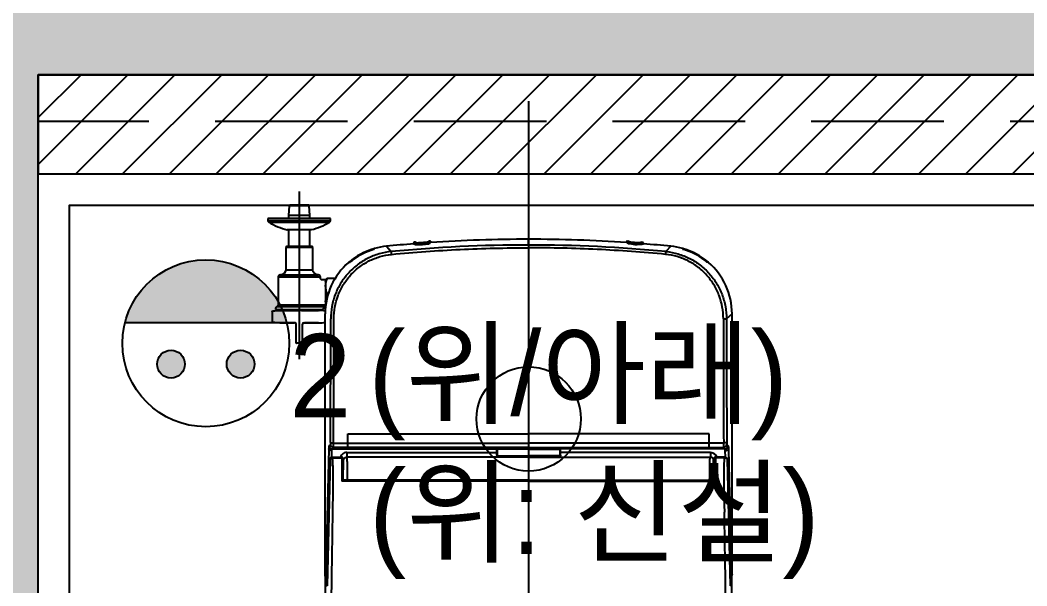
# Model space of a CAD drawing. Header units: millimetres. Extents: x -551172 to 227904, y -3435 to 261611.
# Drawn here: x 184433 to 185398, y 88711 to 89253 of the extents above; entities that cross this region are included whole.
import ezdxf

# ---------------------------------------------------------------- set-up
doc = ezdxf.new("R2010")
doc.units = ezdxf.units.MM
doc.header["$LTSCALE"] = 100
doc.linetypes.add('HIDDENX2', pattern=[19.05, 12.7, -6.35])
for name, color, linetype in [('C-LIGHT(IN)', 10, 'HIDDENX2'), ('F-HAT', 251, 'Continuous'), ('F-WALL1', 2, 'Continuous'), ('F-WALL2', 3, 'Continuous'), ('전기', 7, 'Continuous')]:
    doc.layers.add(name, color=color, linetype=linetype)
doc.styles.add('휴먼엑스포', font='Expo M.ttf')

msp = doc.modelspace()

# ---------------------------------------------------------------- hatches: boundary and pattern name
at = {"layer": 'F-HAT'}
h = msp.add_hatch(color=256, dxfattribs=at)
h.dxf.hatch_style = 1
h.paths.add_polyline_path([(171200.63, 91301.8), (171242.13, 91616.8), (169842.13, 91616.8), (169842.13, 93089.8), (170417.13, 93089.8), (170417.13, 93320.8), (169642.13, 93320.8), (169642.13, 79859.8), (170676.63, 79859.8), (170676.63, 80052.8), (169906.63, 80052.8), (169906.63, 81641.8), (170689.63, 81641.8), (170689.63, 81891.8), (169929.63, 81891.8), (169929.63, 86096.8), (171020.63, 86096.8), (171020.63, 86256.8), (169929.63, 86256.8), (169929.63, 88346.8), (171270.63, 88346.8), (171270.63, 88496.8), (169890.63, 88496.8), (169890.63, 91301.8)])
h.paths.add_polyline_path([(172733.63, 91301.8), (172733.63, 88496.8), (172058.63, 88496.8), (172058.63, 88346.8), (172733.63, 88346.8), (172733.63, 86256.8), (171870.63, 86256.8), (171870.63, 86096.8), (173420.63, 86096.8), (173420.63, 86256.8), (172905.63, 86256.8), (172905.63, 87608.8), (173605.63, 87608.8), (173605.63, 87763.8), (172895.63, 87763.8), (172895.63, 91300.8), (173685.63, 91300.8), (173685.63, 91915.8), (172900.63, 91915.8), (172900.63, 93120.8), (173660.63, 93120.8), (173660.63, 93320.8), (172034.63, 93320.8), (172034.63, 93089.8), (172744.63, 93089.8), (172744.63, 92186.8), (172002.13, 92186.8), (172002.13, 91616.8), (172043.63, 91301.8)])
h.paths.add_polyline_path([(172152.13, 91616.8), (172152.13, 92036.8), (172744.63, 92036.8), (172744.63, 91616.8)], flags=16)
h.paths.add_polyline_path([(172900.63, 91450.8), (172900.63, 91765.8), (173535.63, 91765.8), (173535.63, 91450.8)], flags=16)
h.paths.add_polyline_path([(174648.63, 86256.8), (174375.63, 86256.8), (174375.63, 86096.8), (174420.63, 86096.8), (174420.63, 81891.8), (173988.63, 81891.8), (173988.63, 81641.8), (174648.63, 81641.8), (174648.63, 81836.8)])
h.paths.add_polyline_path([(174601.63, 80059.8), (174601.63, 80694.8), (174406.63, 80694.8), (174406.63, 80402.8), (174406.63, 80059.8), (174396.63, 80059.8), (174396.63, 79859.8), (175111.63, 79859.8), (175111.63, 80059.8)])
h.paths.add_polyline_path([(180195.63, 80469.8), (180700.63, 80469.8), (180700.63, 80724.8), (180195.63, 80724.8), (180195.63, 85991.8), (182135.63, 85991.8), (182135.63, 85371.8), (182285.63, 85371.8), (182285.63, 85689.8), (182600.63, 85689.8), (182600.63, 85847.8), (182320.63, 85847.8), (182320.63, 86194.8), (180004.63, 86194.8), (180004.63, 80059.8), (179494.63, 80059.8), (179494.63, 79859.8), (180195.63, 79859.8), (180195.63, 80044.8)])
h.paths.add_polyline_path([(180195.63, 80044.8), (180195.63, 79859.8), (181840.63, 79859.8, 0.191132), (183208.76, 80469.8), (182995.63, 80469.8), (182973.94, 80469.8, -0.151278), (181840.63, 80044.8)])
h.paths.add_polyline_path([(184198.63, 80469.8), (184198.63, 80669.8), (183685.63, 80669.8), (183685.63, 85689.8), (183730.63, 85689.8), (183730.63, 85847.8), (183450.63, 85847.8), (183450.63, 85689.8), (183495.63, 85689.8), (183495.63, 80724.8), (182995.63, 80724.8), (182995.63, 80469.8)])
h.paths.add_polyline_path([(187180.63, 80469.8), (187180.63, 89425.8), (184290.63, 89425.8), (184290.63, 88310.8), (184205.63, 88310.8), (184205.63, 88150.8), (184290.63, 88150.8), (184290.63, 87350.8), (184450.63, 87350.8), (184450.63, 89200.8), (186980.63, 89200.8), (186980.63, 87505.8), (185235.63, 87505.8), (185235.63, 87350.8), (186165.63, 87350.8), (186165.63, 86142.8), (184900.63, 86142.8), (184900.63, 85847.8), (184580.63, 85847.8), (184580.63, 85689.8), (184895.63, 85689.8), (184895.63, 85364.8), (185048.63, 85364.8), (185048.63, 85984.8), (186988.63, 85984.8), (186988.63, 80669.8), (186478.63, 80669.8), (186478.63, 80469.8)])
h.paths.add_polyline_path([(186320.63, 86142.8), (186320.63, 87350.8), (186980.63, 87350.8), (186980.63, 86142.8)], flags=16)
h.paths.add_polyline_path([(180785.63, 87650.8), (180785.63, 87805.8), (178380.63, 87805.8), (178380.63, 92845.8), (178890.63, 92845.8), (178890.63, 93045.8), (178380.63, 93045.8), (178380.63, 93320.8), (177665.63, 93320.8), (177665.63, 93120.8), (178200.63, 93120.8), (178200.63, 90795.8), (177800.63, 90795.8), (177800.63, 90550.8), (178195.63, 90550.8), (178195.63, 87650.8)])
h.paths.add_polyline_path([(181875.63, 88310.8), (181875.63, 91102.8), (182645.63, 91102.8), (182645.63, 93045.8), (181405.63, 93045.8), (181405.63, 92845.8), (182437.63, 92845.8), (182437.63, 91575.8), (181685.63, 91575.8), (181685.63, 87805.8), (181635.63, 87805.8), (181635.63, 87650.8), (181870.63, 87650.8), (181870.63, 88150.8), (182290.63, 88150.8), (182290.63, 88310.8)])
h.paths.add_polyline_path([(181875.63, 91202.8), (181875.63, 91475.8), (182437.63, 91475.8), (182437.63, 91202.8)], flags=16)
h.paths.add_polyline_path([(184290.63, 90422.8), (184550.63, 90422.8), (184550.63, 91232.8), (184290.63, 91232.8)])
h.paths.add_polyline_path([(176170.63, 91300.8), (176170.63, 90550.8), (176440.63, 90550.8), (176440.63, 91640.8), (175170.63, 91640.8), (175170.63, 91300.8)])
h = msp.add_hatch(dxfattribs=at)
h.set_pattern_fill('ANSI31', color=256, scale=10)
h.set_pattern_definition([(45, (25200, 0), (-22.4506403, 22.4506403), [])])
h.paths.add_polyline_path([(186980.63, 89200.8), (184450.63, 89200.8), (184450.63, 89105.8), (186980.63, 89105.8)])
h.paths.add_polyline_path([(186180.63, 89105.8), (186080.63, 89105.8), (186080.63, 88305.8), (186180.63, 88305.8)])
at = {"layer": '전기'}
h = msp.add_hatch(color=256, dxfattribs=at)
h.dxf.hatch_style = 1
h.paths.add_polyline_path([(184533.73, 88963.31, -0.341999), (184611.19, 89023.31, -0.341999), (184688.65, 88963.31)])
h.paths.add_polyline_path([(184577.85, 88936.64, -1), (184577.85, 88909.97, -1)])
h.paths.add_polyline_path([(184644.52, 88936.64, -1), (184644.52, 88909.97, -1)])

# ---------------------------------------------------------------- linework, layer by layer
at = {"layer": 'C-LIGHT(IN)', "ltscale": 0.1}
msp.add_lwpolyline([(186080.63, 89155.8), (184450.63, 89155.8)], dxfattribs=at)
at = {"layer": 'F-HAT'}
for p, q in [((184920.63, 89175.55), (184920.63, 88236.52)), ((184700.63, 89088.8), (184700.63, 88928.05)), ((184691.13, 89075.22), (184690.52, 89065.8)), ((184691.71, 89075.8), (184691.13, 89075.22)), ((184700.77, 89075.22), (184691.13, 89075.22)), ((184700.77, 89075.8), (184691.71, 89075.8)), ((184709.84, 89075.8), (184700.77, 89075.8)), ((184710.42, 89075.22), (184700.77, 89075.22)), ((184710.42, 89075.22), (184709.84, 89075.8)), ((184711.02, 89065.8), (184710.42, 89075.22)), ((184690.52, 89065.8), (184690.52, 89063.02)), ((184700.77, 89065.8), (184690.52, 89065.8)), ((184711.02, 89065.8), (184700.77, 89065.8)), ((184711.02, 89063.02), (184711.02, 89065.8)), ((184670.63, 89063.02), (184670.63, 89061.11)), ((184700.63, 89063.02), (184670.63, 89063.02)), ((184670.63, 89061.11), (184730.63, 89061.11)), ((184671.56, 89059.42), (184700.63, 89059.42)), ((184730.63, 89063.02), (184700.63, 89063.02)), ((184700.63, 89059.42), (184729.7, 89059.42)), ((184730.63, 89061.11), (184730.63, 89063.02)), ((184690.52, 89052.22), (184690.52, 89036.29)), ((184711.02, 89036.29), (184711.02, 89052.28)), ((184688.77, 89036.29), (184687.77, 89035.29)), ((184687.77, 89035.29), (184687.77, 89013.79)), ((184700.77, 89035.29), (184687.77, 89035.29)), ((184688.77, 89036.29), (184712.77, 89036.29)), ((184713.77, 89035.29), (184700.77, 89035.29)), ((184713.77, 89035.29), (184712.77, 89036.29)), ((184713.77, 89013.79), (184713.77, 89035.29)), ((184784.29, 89036.31), (184788.99, 89031.21)), ((184810.63, 89038.65), (184810.54, 89038.65)), ((184810.63, 89038.66), (184810.63, 89039.74)), ((184810.63, 89039.74), (184812.15, 89038.97)), ((184810.7, 89038.66), (184810.63, 89038.65)), ((184812.61, 89039.47), (184811.09, 89040.24)), ((184812.13, 89040.32), (184812.85, 89039.95)), ((184812.15, 89037.92), (184812.15, 89038.97)), ((184812.85, 89039.95), (184813.14, 89039.81)), ((184813.14, 89039.81), (184813.64, 89039.55)), ((184816.54, 89038.02), (184816.7, 89038.03)), ((184820.51, 89038.32), (184820.76, 89038.34)), ((184823.62, 89040.29), (184824.12, 89040.62)), ((184824.12, 89040.62), (184824.32, 89040.75)), ((184824.32, 89040.75), (184824.63, 89040.95)), ((184826.1, 89041.34), (184824.58, 89040.35)), ((184824.63, 89040.95), (184825.13, 89041.28)), ((184825.11, 89039.85), (184826.63, 89040.84)), ((184825.11, 89039.85), (184825.11, 89038.88)), ((184826.64, 89039.87), (184826.64, 89040.83)), ((184920.63, 89037.51), (184920.63, 89043.06)), ((184920.63, 89037.51), (184920.63, 89043.06)), ((185014.62, 89039.87), (185014.62, 89040.83)), ((185016.15, 89039.85), (185014.63, 89040.84)), ((185015.16, 89041.34), (185016.68, 89040.35)), ((185016.63, 89040.95), (185016.13, 89041.28)), ((185016.15, 89039.85), (185016.15, 89038.88)), ((185016.94, 89040.75), (185016.63, 89040.95)), ((185017.14, 89040.62), (185016.94, 89040.75)), ((185017.64, 89040.29), (185017.14, 89040.62)), ((185020.75, 89038.32), (185020.49, 89038.34)), ((185024.72, 89038.02), (185024.56, 89038.03)), ((185028.12, 89039.81), (185027.62, 89039.55)), ((185028.41, 89039.95), (185028.12, 89039.81)), ((185029.13, 89040.32), (185028.41, 89039.95)), ((185028.65, 89039.47), (185030.17, 89040.24)), ((185030.63, 89039.74), (185029.11, 89038.97)), ((185029.11, 89037.92), (185029.11, 89038.97)), ((185030.56, 89038.66), (185030.63, 89038.65)), ((185030.63, 89038.66), (185030.63, 89039.74)), ((185030.63, 89038.65), (185030.72, 89038.65)), ((185056.97, 89036.31), (185052.27, 89031.21)), ((184773.03, 89033.58), (184772.93, 89033.56)), ((185068.23, 89033.58), (185068.33, 89033.56)), ((184748.09, 89020.81), (184749.01, 89021.06)), ((184749.43, 89021.28), (184748.48, 89021.02)), ((184749.01, 89021.06), (184749.48, 89021.19)), ((184749.73, 89021.36), (184749.43, 89021.28)), ((184749.74, 89021.36), (184749.72, 89021.35)), ((184751.54, 89022.72), (184750.34, 89021.81)), ((184752.22, 89023.22), (184751.54, 89022.72)), ((184752.22, 89023.22), (184752.22, 89023.22)), ((185089.04, 89023.22), (185089.04, 89023.22)), ((185089.04, 89023.22), (185089.72, 89022.72)), ((185089.72, 89022.72), (185090.91, 89021.81)), ((185091.52, 89021.36), (185091.54, 89021.35)), ((185091.53, 89021.36), (185091.83, 89021.28)), ((185092.24, 89021.06), (185091.78, 89021.19)), ((185091.83, 89021.28), (185092.77, 89021.02)), ((185093.17, 89020.81), (185092.24, 89021.06)), ((184680.52, 89006.79), (184680.52, 88980.29)), ((184700.77, 89006.79), (184680.52, 89006.79)), ((184682.52, 89008.79), (184719.02, 89008.79)), ((184687.77, 89013.79), (184713.77, 89013.79)), ((184721.02, 89006.79), (184700.77, 89006.79)), ((184721.02, 89005.85), (184721.02, 89006.79)), ((184726.06, 89002.35), (184727.4, 89005.81)), ((184727.4, 89005.81), (184735.32, 89005.81)), ((184726.7, 89004.01), (184722.92, 89004.01)), ((184726.06, 89002.35), (184726.06, 88979.27)), ((184727.4, 88990.81), (184728.51, 88990.81)), ((184678.02, 88976.58), (184678.02, 88975.59)), ((184679.27, 88978.44), (184725.98, 88978.44)), ((184680.52, 88980.29), (184726.06, 88980.29)), ((184725.46, 88977.59), (184725.9, 88977.59)), ((184726.06, 88979.27), (184726.07, 88979.24)), ((184674.77, 88973.77), (184674.77, 88963.81)), ((184678.02, 88975.59), (184678.32, 88975.29)), ((184678.02, 88975.59), (184723.52, 88975.59)), ((184700.77, 88975.29), (184678.32, 88975.29)), ((184680.5, 88974.79), (184682.28, 88974.79)), ((184682.04, 88974.79), (184682.19, 88974.79)), ((184698.69, 88974.78), (184682.2, 88974.78)), ((184682.28, 88974.79), (184700.77, 88974.79)), ((184683.27, 88974.79), (184683.22, 88974.79)), ((184723.22, 88975.29), (184700.77, 88975.29)), ((184719.27, 88974.79), (184700.77, 88974.79)), ((184702.86, 88974.78), (184719.34, 88974.78)), ((184718.28, 88974.79), (184718.32, 88974.79)), ((184721.05, 88974.79), (184719.27, 88974.79)), ((184719.51, 88974.79), (184719.36, 88974.79)), ((184723.22, 88975.29), (184723.22, 88975.59)), ((184725.63, 88721.07), (184725.63, 88971.66)), ((185115.63, 88971.66), (185110.32, 88966.7)), ((185115.63, 88721.07), (185115.63, 88971.66)), ((184682.28, 88962.79), (184680.5, 88962.79)), ((184682.2, 88962.8), (184695.77, 88962.8)), ((184696.77, 88962.79), (184682.28, 88962.79)), ((184697.77, 88943.79), (184697.77, 88961.79)), ((184703.77, 88943.79), (184703.77, 88961.79)), ((184704.77, 88962.79), (184719.27, 88962.79)), ((184719.34, 88962.8), (184705.77, 88962.8)), ((184719.27, 88962.79), (184721.05, 88962.79)), ((184698.64, 88943.29), (184698.27, 88943.29)), ((184700.77, 88943.29), (184698.64, 88943.29)), ((184700.77, 88943.29), (184702.91, 88943.29)), ((184702.91, 88943.29), (184703.27, 88943.29)), ((184747.45, 88843.45), (184747.45, 88856.57)), ((184747.45, 88856.57), (184920.63, 88856.57)), ((185093.81, 88856.57), (184920.63, 88856.57)), ((185093.81, 88843.45), (185093.81, 88856.57)), ((184729.1, 88842.11), (184726.35, 88723.69)), ((184730.56, 88846.45), (184729.29, 88845)), ((184732.29, 88842), (184733.56, 88843.45)), ((184732.29, 88842), (184890.14, 88842)), ((184920.63, 88843.45), (184733.56, 88843.45)), ((184733.63, 88847.71), (184920.63, 88847.71)), ((184746.17, 88842), (184747.45, 88843.45)), ((184747.45, 88843.45), (184747.45, 88843.45)), ((184890.13, 88836.03), (184890.13, 88841.99)), ((184890.63, 88841.49), (184890.63, 88836.22)), ((184891.13, 88842.05), (184920.63, 88842.05)), ((184920.63, 88841.81), (184891.13, 88841.81)), ((185107.63, 88847.71), (184920.63, 88847.71)), ((184920.63, 88843.45), (185107.7, 88843.45)), ((184950.13, 88842.05), (184920.63, 88842.05)), ((184920.63, 88841.81), (184950.13, 88841.81)), ((184950.63, 88841.49), (184950.63, 88836.22)), ((185108.97, 88842), (184951.12, 88842)), ((184951.13, 88836.03), (184951.13, 88841.99)), ((185093.81, 88843.45), (185093.81, 88843.45)), ((185095.09, 88842), (185093.81, 88843.45)), ((185108.97, 88842), (185107.7, 88843.45)), ((185110.7, 88846.45), (185111.97, 88845)), ((185112.16, 88842.11), (185114.91, 88723.69)), ((184731.95, 88834.01), (184732.1, 88840.56)), ((184732.36, 88834.05), (184732.23, 88834.04)), ((184732.34, 88833.56), (184741.63, 88833.56)), ((184732.54, 88834.05), (184732.36, 88834.05)), ((184732.54, 88834.05), (184741.63, 88834.05)), ((184741.63, 88834.05), (184741.63, 88811.11)), ((184742.63, 88833.05), (184742.63, 88811.11)), ((184746.38, 88838.71), (184890.13, 88838.71)), ((184746.38, 88838.71), (184746.38, 88834.16)), ((184746.63, 88833.75), (184746.38, 88834.16)), ((184920.63, 88834.16), (184746.38, 88834.16)), ((184891.13, 88835.58), (184920.63, 88835.58)), ((184920.63, 88834.95), (184891.13, 88834.95)), ((184950.13, 88835.58), (184920.63, 88835.58)), ((184920.63, 88834.95), (184950.13, 88834.95)), ((184920.63, 88834.16), (185094.88, 88834.16)), ((185094.88, 88838.71), (184951.13, 88838.71)), ((185094.63, 88833.75), (185094.88, 88834.16)), ((185094.88, 88838.71), (185094.88, 88834.16)), ((185098.63, 88833.05), (185098.63, 88811.11)), ((185108.72, 88834.05), (185099.63, 88834.05)), ((185099.63, 88834.05), (185099.63, 88811.11)), ((185108.92, 88833.56), (185099.63, 88833.56)), ((185108.72, 88834.05), (185108.9, 88834.05)), ((185108.9, 88834.05), (185109.03, 88834.04)), ((185109.31, 88834.01), (185109.16, 88840.56)), ((184729.29, 88831.06), (184726.49, 88710.28)), ((184730.29, 88831.55), (184727.49, 88710.79)), ((184742.99, 88812.1), (184743.29, 88831.31)), ((184746.87, 88829.28), (184746.86, 88829.55)), ((185094.39, 88829.28), (185094.4, 88829.55)), ((185098.27, 88812.1), (185097.96, 88831.31)), ((185110.97, 88831.55), (185113.77, 88710.79)), ((185111.97, 88831.06), (185114.77, 88710.28)), ((184920.63, 88811.11), (184741.63, 88811.11)), ((184920.63, 88812.1), (184742.63, 88812.1)), ((184920.63, 88812.1), (185098.63, 88812.1)), ((184920.63, 88811.11), (185099.63, 88811.11)), ((184726.35, 88723.69), (184725.63, 88721.07)), ((184725.8, 88714.76), (184725.84, 88720.01)), ((185114.91, 88723.69), (185115.63, 88721.07)), ((185115.46, 88714.76), (185115.42, 88720.01)), ((184725.76, 88651.41), (184725.8, 88714.76)), ((185115.5, 88651.41), (185115.46, 88714.76))]:
    msp.add_line(p, q, dxfattribs=at)
for points in [[(184750.34, 89021.81), (184750.15, 89021.67), (184749.99, 89021.54), (184749.85, 89021.44), (184749.74, 89021.36)], [(185090.91, 89021.81), (185091.1, 89021.67), (185091.27, 89021.54), (185091.41, 89021.44), (185091.52, 89021.36)], [(184732.23, 88834.04), (184731.36, 88833.88), (184730.57, 88833.47), (184729.92, 88832.83), (184729.47, 88832.01), (184729.29, 88831.06)], [(185109.03, 88834.04), (185109.89, 88833.88), (185110.69, 88833.47), (185111.34, 88832.83), (185111.79, 88832.01), (185111.97, 88831.06)]]:
    msp.add_lwpolyline(points, dxfattribs=at)
msp.add_circle((184920.63, 88870.8), 50, dxfattribs=at)
for centre, radius, start, end in [((184672.63, 89061.11), 2, 180, 237.76905), ((184700.63, 89105.52), 54.5, 237.76905, 258.02281), ((184700.63, 89105.52), 54.5, 282.46972, 302.23095), ((184728.63, 89061.11), 2, 302.23095, 0), ((184790.8, 88970.93), 65.7, 95.63741, 105.82133), ((184915.42, 87711.66), 1331.13, 94.51888, 95.65117), ((184920.64, 87659.06), 1378.46, 90.00034, 95.48039), ((184920.63, 87661.08), 1381.96, 94.56243, 94.56861), ((184811.12, 89039.74), 0.499, 94.42375, 179.98931), ((184812.65, 89038.97), 0.501, 94.71524, 179.87026), ((184805.96, 89210.2), 172.5, 273.5688, 274.83843), ((184920.64, 87652.62), 1390.43, 90.00061, 93.87673), ((184920.61, 87652.62), 1390.43, 86.12327, 89.99939), ((184920.62, 87659.06), 1378.46, 84.51961, 89.99966), ((185035.3, 89210.2), 172.5, 265.16157, 266.4312), ((185028.61, 89038.97), 0.501, 0.12974, 85.28476), ((185030.13, 89039.74), 0.499, 0.01069, 85.57625), ((184920.63, 87661.08), 1381.96, 85.43139, 85.43757), ((184925.84, 87711.66), 1331.13, 84.34883, 85.48112), ((185050.46, 88970.93), 65.7, 74.17867, 84.36259), ((184790.51, 88972.08), 64.52, 106.50569, 130.65601), ((184791.08, 88971.24), 64.91, 107.15992, 126.78077), ((184772.61, 89033.02), 1, 106.59157, 179.82245), ((184791.18, 88970.88), 65.28, 106.14655, 107.15197), ((184790.71, 88971.45), 65.18, 105.87806, 106.3859), ((185050.08, 88970.88), 65.28, 72.84803, 73.85345), ((185050.54, 88971.45), 65.18, 73.6141, 74.12194), ((185068.64, 89033.02), 1, 0.17755, 73.40843), ((185050.74, 88972.08), 64.52, 49.34399, 73.49431), ((185050.18, 88971.24), 64.91, 53.21923, 72.84008), ((184790.63, 88971.66), 65, 130.88298, 179.99861), ((184750.12, 89020.43), 0.991, 116.83792, 130.19281), ((184746.59, 89025.75), 5.41, 304.25635, 305.46984), ((184863.82, 88874), 186.34, 126.79221, 127.29299), ((184977.44, 88874), 186.34, 52.70701, 53.20779), ((185094.67, 89025.75), 5.41, 234.53016, 235.74365), ((185091.14, 89020.43), 0.991, 49.80719, 63.16208), ((185050.63, 88971.66), 65, 0.00139, 49.11702), ((184682.52, 89006.79), 2, 90, 180), ((184719.02, 89006.79), 2, 0, 90), ((184680.02, 88976.58), 2, 112.02431, 180), ((184682.04, 88976.29), 1.5, 222.0018, 270), ((184719.51, 88976.29), 1.5, 270, 317.9982), ((184696.77, 88961.79), 1, 0, 90), ((184704.77, 88961.79), 1, 90, 180), ((165908.11, 88955.59), 18822.83, 359.672951, 0.033823), ((165941.97, 88955.12), 18791.97, 359.672503, 0.035506), ((203899.29, 88955.12), 18791.97, 179.964494, 180.327497), ((203933.15, 88955.59), 18822.83, 179.966177, 180.327049), ((184698.27, 88943.79), 0.5, 180, 270), ((184703.27, 88943.79), 0.5, 270, 0), ((184732.29, 88845.01), 3, 180.11926, 269.89308), ((184733.57, 88846.46), 3, 180.11926, 269.89308), ((184890.13, 88841.5), 0.501, 3.52708, 89.62381), ((184951.13, 88841.5), 0.501, 90.37619, 176.47292), ((185107.69, 88846.46), 3, 270.10692, 359.88074), ((185108.97, 88845.01), 3, 270.10692, 359.88074), ((184741.63, 88833.05), 1, 0.00005, 90.00011), ((184741.63, 88833.04), 1, 0.00011, 90.00005), ((185099.63, 88833.05), 1, 89.99989, 179.99995), ((185099.63, 88833.04), 1, 89.99995, 179.99989), ((183964.95, 88815.69), 782.05, 359.73754, 0.00589), ((185876.31, 88815.69), 782.05, 179.99411, 180.26246), ((176140.45, 88914.67), 8593.53, 359.110888, 359.235945), ((193700.8, 88914.67), 8593.53, 180.764055, 180.889112)]:
    msp.add_arc(centre, radius, start, end, dxfattribs=at)
at = {"layer": 'F-HAT', "extrusion": (0, 0, -1)}
for centre, radius, start, end in [((-184682.77, 89013.79), 5, 180, 270), ((-184718.77, 89013.79), 5, 270, 0), ((-184678.52, 88980.29), 2, 180, 247.97569)]:
    msp.add_arc(centre, radius, start, end, dxfattribs=at)
for centre, major_axis, ratio, start_param, end_param in [((184675.27, 88973.75), (0, -0.5), 1, 1.622209, 3.041229), ((184719.27, 88974.29), (0, 0.5), 0.823761, 0, 0.174533), ((184721.05, 88974.29), (0, -0.5), 0.902862, 3.141593, 3.316126), ((184721.05, 88963.29), (0, -0.5), 0.902862, 6.108652, 6.283185)]:
    msp.add_ellipse(centre, major_axis=major_axis, ratio=ratio, start_param=start_param, end_param=end_param, dxfattribs=at)
at = {"layer": 'F-HAT'}
for centre, major_axis, ratio, start_param, end_param in [((184680.5, 88974.29), (0, -0.5), 0.902862, 3.141593, 3.316126), ((184682.28, 88974.29), (0, 0.5), 0.823761, 0, 0.174533), ((184675.27, 88963.83), (0, 0.5), 1, 1.622209, 3.041229), ((184680.5, 88963.29), (0, -0.5), 0.902862, 6.108652, 6.283185)]:
    msp.add_ellipse(centre, major_axis=major_axis, ratio=ratio, start_param=start_param, end_param=end_param, dxfattribs=at)
for points in [[(184689.17, 89052.24), (184689.17, 89052.24), (184689.19, 89052.24), (184689.23, 89052.24)], [(184709.8, 89052.29), (184711.47, 89052.3), (184712.38, 89052.3), (184712.38, 89052.3)], [(184810.7, 89038.66), (184811.18, 89038.41), (184811.66, 89038.17), (184812.15, 89037.92)], [(184825.11, 89038.88), (184825.62, 89039.21), (184826.13, 89039.54), (184826.63, 89039.87)], [(185016.15, 89038.88), (185015.64, 89039.21), (185015.13, 89039.54), (185014.63, 89039.87)], [(185030.56, 89038.66), (185030.08, 89038.41), (185029.59, 89038.17), (185029.11, 89037.92)], [(184771.61, 89033.02), (184771.61, 89033.16), (184771.64, 89033.3), (184771.69, 89033.43)], [(184771.69, 89033.43), (184771.79, 89033.64), (184771.97, 89033.83), (184772.18, 89033.93)], [(184773.03, 89033.58), (184772.8, 89033.72), (184772.56, 89033.85), (184772.33, 89033.98)], [(185068.23, 89033.58), (185068.46, 89033.72), (185068.7, 89033.85), (185068.93, 89033.98)], [(185069.57, 89033.43), (185069.47, 89033.64), (185069.29, 89033.83), (185069.08, 89033.93)], [(185069.65, 89033.02), (185069.65, 89033.16), (185069.62, 89033.3), (185069.57, 89033.43)], [(184748.09, 89020.81), (184748.2, 89020.91), (184748.34, 89020.98), (184748.48, 89021.02)], [(185093.17, 89020.81), (185093.06, 89020.91), (185092.92, 89020.98), (185092.77, 89021.02)], [(184727.4, 89005.81), (184727.21, 89005.22), (184727.03, 89004.63), (184726.87, 89004.04)], [(184675.19, 88974.25), (184675.19, 88974.25), (184676.57, 88974.38), (184678.92, 88974.64)], [(184678.92, 88974.64), (184679.47, 88974.71), (184679.97, 88974.75), (184680.42, 88974.78)], [(184722.63, 88974.64), (184722.08, 88974.71), (184721.58, 88974.75), (184721.13, 88974.78)], [(184725.68, 88974.31), (184725.05, 88974.38), (184724.01, 88974.49), (184722.63, 88974.64)], [(184680.42, 88962.8), (184679.97, 88962.83), (184679.47, 88962.87), (184678.92, 88962.93)], [(184721.13, 88962.8), (184721.58, 88962.83), (184722.08, 88962.87), (184722.63, 88962.93)], [(184722.63, 88962.93), (184723.97, 88963.09), (184725, 88963.19), (184725.63, 88963.26)]]:
    msp.add_open_spline(points, degree=3, dxfattribs=at)
for points, knots in [([(184689.23, 89052.24), (184689.23, 89052.24), (184689.23, 89052.24), (184689.55, 89052.24), (184691.12, 89052.24), (184695.83, 89052.26), (184698.98, 89052.27), (184705, 89052.28), (184707.87, 89052.29), (184709.8, 89052.29)], [0, 0, 0, 0, 0.002038, 0.002038, 0.334692, 0.334692, 0.667346, 0.667346, 1, 1, 1, 1]), ([(184689.38, 89052.22), (184689.38, 89052.22), (184689.61, 89052.22), (184691.02, 89052.22), (184694.04, 89052.23), (184698.06, 89052.24), (184702.43, 89052.25), (184706.34, 89052.26), (184708.23, 89052.27), (184708.98, 89052.27)], [0, 0, 0, 0, 0.086554, 0.241731, 0.40047, 0.559442, 0.71839, 0.877213, 1, 1, 1, 1]), ([(184708.98, 89052.27), (184709.24, 89052.27), (184710.58, 89052.27), (184711.77, 89052.28), (184712.16, 89052.28), (184712.17, 89052.28)], [0, 0, 0, 0, 0.113221, 0.613862, 1, 1, 1, 1]), ([(184789.27, 89028.53), (184811.12, 89030.64), (184854.88, 89033.79), (184898.73, 89034.84), (184920.63, 89034.84)], [0, 0, 0, 0, 0.2500092, 0.4994113, 0.4994113, 0.4994113, 0.4994113]), ([(184812.13, 89040.32), (184812.04, 89040.31), (184811.83, 89040.27), (184811.48, 89040.3), (184811.22, 89040.25), (184811.09, 89040.24)], [0, 0, 0, 0, 0.25024, 0.625046, 1, 1, 1, 1]), ([(184812.15, 89038.97), (184812.19, 89038.95), (184812.33, 89038.94), (184812.61, 89038.92), (184813.03, 89038.92), (184813.57, 89038.93), (184814.23, 89038.95), (184815.28, 89038.99), (184816.75, 89039.07), (184818.61, 89039.19), (184820.94, 89039.36), (184822.64, 89039.5), (184823.69, 89039.62)], [0, 0, 0, 0, 0.012413, 0.036854, 0.073107, 0.120122, 0.17727, 0.242578, 0.393486, 0.559161, 0.725034, 1, 1, 1, 1]), ([(184812.15, 89037.92), (184812.19, 89037.9), (184812.33, 89037.89), (184812.6, 89037.87), (184813, 89037.87), (184813.52, 89037.88), (184814.15, 89037.9), (184815.17, 89037.95), (184815.97, 89037.99), (184816.54, 89038.02)], [0, 0, 0, 0, 0.031735, 0.093849, 0.185536, 0.304828, 0.449297, 0.615753, 1, 1, 1, 1]), ([(184813, 89039.43), (184812.91, 89039.43), (184812.78, 89039.44), (184812.65, 89039.45), (184812.61, 89039.47)], [0, 0, 0, 0, 0.662644, 1, 1, 1, 1]), ([(184813.89, 89039.43), (184813.8, 89039.43), (184813.5, 89039.42), (184813.21, 89039.42), (184813, 89039.43)], [0, 0, 0, 0, 0.298681, 1, 1, 1, 1]), ([(184813.64, 89039.55), (184813.69, 89039.53), (184813.85, 89039.52), (184814.17, 89039.51), (184814.65, 89039.52), (184815.27, 89039.54), (184816, 89039.57), (184817.14, 89039.63), (184818.64, 89039.73), (184820.13, 89039.85), (184821.27, 89039.96), (184822, 89040.03), (184822.61, 89040.1), (184823.09, 89040.16), (184823.41, 89040.23), (184823.57, 89040.26), (184823.62, 89040.29)], [0, 0, 0, 0, 0.015568, 0.047892, 0.09605, 0.158348, 0.232613, 0.316207, 0.499382, 0.682477, 0.766022, 0.840302, 0.902731, 0.951169, 0.983918, 1, 1, 1, 1]), ([(184823.3, 89040.12), (184821.74, 89039.93), (184818.6, 89039.68), (184815.46, 89039.47), (184813.89, 89039.43)], [0, 0, 0, 0, 0.500015, 1, 1, 1, 1]), ([(184820.76, 89038.34), (184821.32, 89038.38), (184822.33, 89038.48), (184823.51, 89038.6), (184824.27, 89038.7), (184824.67, 89038.76), (184824.93, 89038.82), (184825.07, 89038.85), (184825.11, 89038.88)], [0, 0, 0, 0, 0.382736, 0.692773, 0.812107, 0.904227, 0.967164, 1, 1, 1, 1]), ([(184824.58, 89040.35), (184824.54, 89040.32), (184824.41, 89040.29), (184824.15, 89040.24), (184823.76, 89040.18), (184823.46, 89040.14), (184823.3, 89040.12)], [0, 0, 0, 0, 0.106038, 0.311895, 0.611607, 1, 1, 1, 1]), ([(184823.69, 89039.62), (184823.79, 89039.63), (184824.12, 89039.67), (184824.45, 89039.71), (184824.69, 89039.75)], [0, 0, 0, 0, 0.299389, 1, 1, 1, 1]), ([(184824.58, 89040.35), (184824.71, 89040.36), (184825, 89040.26), (184825.11, 89039.98), (184825.11, 89039.85)], [0, 0, 0, 0, 0.499706, 1, 1, 1, 1]), ([(184824.69, 89039.75), (184824.78, 89039.77), (184824.92, 89039.79), (184825.07, 89039.82), (184825.11, 89039.85)], [0, 0, 0, 0, 0.661218, 1, 1, 1, 1]), ([(184826.1, 89041.34), (184826.02, 89041.34), (184825.82, 89041.3), (184825.49, 89041.32), (184825.25, 89041.28), (184825.13, 89041.28)], [0, 0, 0, 0, 0.250183, 0.625036, 1, 1, 1, 1]), ([(184826.1, 89041.34), (184826.23, 89041.35), (184826.52, 89041.25), (184826.64, 89040.97), (184826.64, 89040.83)], [0, 0, 0, 0, 0.499475, 1, 1, 1, 1]), ([(185051.99, 89028.53), (185030.14, 89030.64), (184986.38, 89033.79), (184942.53, 89034.84), (184920.63, 89034.84)], [0, 0, 0, 0, 0.2500092, 0.4994113, 0.4994113, 0.4994113, 0.4994113]), ([(185015.16, 89041.34), (185015.02, 89041.35), (185014.73, 89041.25), (185014.62, 89040.97), (185014.62, 89040.83)], [0, 0, 0, 0, 0.499475, 1, 1, 1, 1]), ([(185015.16, 89041.34), (185015.24, 89041.34), (185015.44, 89041.3), (185015.77, 89041.32), (185016.01, 89041.28), (185016.13, 89041.28)], [0, 0, 0, 0, 0.250183, 0.625036, 1, 1, 1, 1]), ([(185016.68, 89040.35), (185016.55, 89040.36), (185016.26, 89040.26), (185016.15, 89039.98), (185016.15, 89039.85)], [0, 0, 0, 0, 0.499706, 1, 1, 1, 1]), ([(185016.57, 89039.75), (185016.48, 89039.77), (185016.33, 89039.79), (185016.19, 89039.82), (185016.15, 89039.85)], [0, 0, 0, 0, 0.661218, 1, 1, 1, 1]), ([(185020.49, 89038.34), (185019.94, 89038.38), (185018.93, 89038.48), (185017.75, 89038.6), (185016.99, 89038.7), (185016.59, 89038.76), (185016.33, 89038.82), (185016.19, 89038.85), (185016.15, 89038.88)], [0, 0, 0, 0, 0.382736, 0.692773, 0.812107, 0.904227, 0.967164, 1, 1, 1, 1]), ([(185017.57, 89039.62), (185017.47, 89039.63), (185017.14, 89039.67), (185016.8, 89039.71), (185016.57, 89039.75)], [0, 0, 0, 0, 0.299389, 1, 1, 1, 1]), ([(185016.68, 89040.35), (185016.72, 89040.32), (185016.85, 89040.29), (185017.11, 89040.24), (185017.5, 89040.18), (185017.79, 89040.14), (185017.96, 89040.12)], [0, 0, 0, 0, 0.106038, 0.311895, 0.611607, 1, 1, 1, 1]), ([(185029.11, 89038.97), (185029.07, 89038.95), (185028.92, 89038.94), (185028.65, 89038.92), (185028.23, 89038.92), (185027.69, 89038.93), (185027.03, 89038.95), (185025.98, 89038.99), (185024.51, 89039.07), (185022.65, 89039.19), (185020.32, 89039.36), (185018.62, 89039.5), (185017.57, 89039.62)], [0, 0, 0, 0, 0.012413, 0.036854, 0.073107, 0.120122, 0.17727, 0.242578, 0.393486, 0.559161, 0.725034, 1, 1, 1, 1]), ([(185027.62, 89039.55), (185027.57, 89039.53), (185027.4, 89039.52), (185027.09, 89039.51), (185026.61, 89039.52), (185025.99, 89039.54), (185025.26, 89039.57), (185024.12, 89039.63), (185022.62, 89039.73), (185021.12, 89039.85), (185019.99, 89039.96), (185019.26, 89040.03), (185018.65, 89040.1), (185018.17, 89040.16), (185017.85, 89040.23), (185017.69, 89040.26), (185017.64, 89040.29)], [0, 0, 0, 0, 0.015568, 0.047892, 0.09605, 0.158348, 0.232613, 0.316207, 0.499382, 0.682477, 0.766022, 0.840302, 0.902731, 0.951169, 0.983918, 1, 1, 1, 1]), ([(185017.96, 89040.12), (185019.52, 89039.93), (185022.66, 89039.68), (185025.8, 89039.47), (185027.37, 89039.43)], [0, 0, 0, 0, 0.500015, 1, 1, 1, 1]), ([(185029.11, 89037.92), (185029.07, 89037.9), (185028.93, 89037.89), (185028.66, 89037.87), (185028.26, 89037.87), (185027.74, 89037.88), (185027.11, 89037.9), (185026.09, 89037.95), (185025.28, 89037.99), (185024.72, 89038.02)], [0, 0, 0, 0, 0.031735, 0.093849, 0.185536, 0.304828, 0.449297, 0.615753, 1, 1, 1, 1]), ([(185027.37, 89039.43), (185027.46, 89039.43), (185027.75, 89039.42), (185028.05, 89039.42), (185028.26, 89039.43)], [0, 0, 0, 0, 0.298681, 1, 1, 1, 1]), ([(185028.26, 89039.43), (185028.35, 89039.43), (185028.48, 89039.44), (185028.61, 89039.45), (185028.65, 89039.47)], [0, 0, 0, 0, 0.662644, 1, 1, 1, 1]), ([(185029.13, 89040.32), (185029.22, 89040.31), (185029.43, 89040.27), (185029.78, 89040.3), (185030.04, 89040.25), (185030.17, 89040.24)], [0, 0, 0, 0, 0.25024, 0.625046, 1, 1, 1, 1]), ([(184788.99, 89031.21), (184785.03, 89030.83), (184777.18, 89029.33), (184766.06, 89024.93), (184755.97, 89018.55), (184747.22, 89010.41), (184740.11, 89000.83), (184734.87, 88990.1), (184731.66, 88978.61), (184730.94, 88970.67), (184730.94, 88966.72)], [0, 0, 0, 0, 0.125651, 0.250302, 0.375666, 0.500193, 0.62538, 0.750073, 0.87514, 1, 1, 1, 1]), ([(184733.94, 88966.76), (184733.94, 88970.55), (184734.62, 88978.15), (184737.68, 88989.16), (184742.68, 88999.44), (184749.45, 89008.61), (184757.8, 89016.41), (184767.41, 89022.51), (184778.02, 89026.73), (184785.5, 89028.17), (184789.27, 89028.53)], [0, 0, 0, 0, 0.125158, 0.250483, 0.375338, 0.500608, 0.625088, 0.750283, 0.874667, 1, 1, 1, 1]), ([(184772.18, 89033.93), (184772.19, 89033.93), (184772.24, 89033.96), (184772.29, 89033.97), (184772.33, 89033.98)], [0, 0, 0, 0, 0.279394, 1, 1, 1, 1]), ([(184789.27, 89028.53), (184789.24, 89028.87), (184789.19, 89029.36), (184789.13, 89029.98), (184789.09, 89030.38), (184789.05, 89030.7), (184789.03, 89030.95), (184789, 89031.11), (184788.99, 89031.19), (184788.97, 89031.21)], [0, 0, 0, 0, 0.378696, 0.548644, 0.69765, 0.820289, 0.91316, 0.973567, 1, 1, 1, 1]), ([(185051.99, 89028.53), (185052.02, 89028.87), (185052.07, 89029.36), (185052.13, 89029.98), (185052.17, 89030.38), (185052.21, 89030.7), (185052.23, 89030.95), (185052.26, 89031.11), (185052.27, 89031.19), (185052.28, 89031.21)], [0, 0, 0, 0, 0.378696, 0.548644, 0.69765, 0.820289, 0.91316, 0.973567, 1, 1, 1, 1]), ([(185107.32, 88966.76), (185107.32, 88970.55), (185106.64, 88978.15), (185103.58, 88989.16), (185098.58, 88999.44), (185091.8, 89008.61), (185083.46, 89016.41), (185073.85, 89022.51), (185063.24, 89026.73), (185055.76, 89028.17), (185051.99, 89028.53)], [0, 0, 0, 0, 0.125158, 0.250483, 0.375338, 0.500608, 0.625088, 0.750283, 0.874667, 1, 1, 1, 1]), ([(185052.27, 89031.21), (185056.23, 89030.83), (185064.08, 89029.33), (185075.2, 89024.93), (185085.29, 89018.55), (185094.04, 89010.41), (185101.14, 89000.83), (185106.39, 88990.1), (185109.6, 88978.61), (185110.32, 88970.67), (185110.32, 88966.72)], [0, 0, 0, 0, 0.125651, 0.250302, 0.375666, 0.500193, 0.62538, 0.750073, 0.87514, 1, 1, 1, 1]), ([(185069.08, 89033.93), (185069.06, 89033.93), (185069.02, 89033.96), (185068.97, 89033.97), (185068.93, 89033.98)], [0, 0, 0, 0, 0.279394, 1, 1, 1, 1]), ([(184749.63, 89021.28), (184749.61, 89021.27), (184749.56, 89021.24), (184749.52, 89021.2), (184749.48, 89021.19)], [0, 0, 0, 0, 0.353351, 1, 1, 1, 1]), ([(184750.92, 89022.24), (184750.81, 89022.16), (184750.41, 89021.86), (184750.01, 89021.55), (184749.72, 89021.35)], [0, 0, 0, 0, 0.283291, 1, 1, 1, 1]), ([(185090.34, 89022.24), (185090.45, 89022.16), (185090.85, 89021.86), (185091.24, 89021.55), (185091.53, 89021.35)], [0, 0, 0, 0, 0.283291, 1, 1, 1, 1]), ([(185091.63, 89021.28), (185091.65, 89021.27), (185091.69, 89021.24), (185091.74, 89021.2), (185091.78, 89021.19)], [0, 0, 0, 0, 0.353351, 1, 1, 1, 1]), ([(184722.91, 89004.03), (184722.85, 89004.03), (184722.56, 89004.01), (184722.04, 89004.23), (184721.49, 89004.65), (184721.17, 89005.2), (184721.04, 89005.61), (184721.04, 89005.81), (184721.04, 89005.85)], [0, 0, 0, 0, 0.059112, 0.308232, 0.560337, 0.780345, 0.960787, 1, 1, 1, 1]), ([(184727.4, 88990.81), (184726.59, 88993.26), (184726.06, 88995.74), (184726.06, 89000.84), (184726.58, 89003.36), (184727.4, 89005.81)], [0, 0, 0, 0, 0.5, 0.5, 1, 1, 1, 1]), ([(184726.25, 88980.62), (184726.13, 88981.5), (184726.06, 88982.39), (184726.06, 88985.84), (184726.58, 88988.36), (184727.4, 88990.81)], [0.323442, 0.323442, 0.323442, 0.323442, 0.5, 0.5, 1, 1, 1, 1]), ([(184723.52, 88975.59), (184723.54, 88975.86), (184723.58, 88976.21), (184723.85, 88976.77), (184724.36, 88977.29), (184724.95, 88977.57), (184725.33, 88977.59), (184725.46, 88977.59)], [0, 0, 0, 0, 0.142891, 0.367394, 0.608906, 0.873079, 1, 1, 1, 1]), ([(184678.92, 88962.93), (184676.57, 88963.2), (184675.19, 88963.33), (184675.19, 88963.33), (184675.19, 88963.33), (184675.19, 88963.33)], [0, 0, 0, 0, 0.999952, 0.999952, 1, 1, 1, 1]), ([(185107.32, 88966.76), (185107.69, 88966.76), (185108.24, 88966.76), (185108.93, 88966.76), (185109.37, 88966.75), (185109.74, 88966.74), (185110.02, 88966.73), (185110.2, 88966.71), (185110.3, 88966.72), (185110.32, 88966.7)], [0, 0, 0, 0, 0.372617, 0.543318, 0.693502, 0.816402, 0.910023, 0.972762, 1, 1, 1, 1]), ([(184729.29, 88845), (184729.27, 88844.98), (184729.25, 88844.89), (184729.23, 88844.73), (184729.2, 88844.48), (184729.18, 88844.14), (184729.16, 88843.73), (184729.13, 88843.05), (184729.11, 88842.5), (184729.1, 88842.11)], [0, 0, 0, 0, 0.028186, 0.086265, 0.174467, 0.290367, 0.433154, 0.601507, 1, 1, 1, 1]), ([(184732.1, 88840.56), (184731.74, 88840.57), (184731.19, 88840.63), (184730.49, 88840.82), (184729.91, 88841.06), (184729.35, 88841.44), (184729.11, 88841.91), (184729.1, 88842.11)], [0, 0, 0, 0, 0.301773, 0.453409, 0.595897, 0.831215, 1, 1, 1, 1]), ([(184730.64, 88848.15), (184730.63, 88847.93), (184730.63, 88847.54), (184730.62, 88847.07), (184730.6, 88846.77), (184730.59, 88846.61), (184730.58, 88846.52), (184730.57, 88846.46), (184730.56, 88846.45)], [0, 0, 0, 0, 0.381845, 0.69832, 0.819995, 0.912437, 0.972806, 1, 1, 1, 1]), ([(184730.64, 88848.15), (184730.64, 88848.12), (184730.73, 88848.05), (184731.03, 88847.93), (184731.66, 88847.82), (184732.58, 88847.73), (184733.27, 88847.71), (184733.63, 88847.71)], [0, 0, 0, 0, 0.034067, 0.09655, 0.321312, 0.648161, 1, 1, 1, 1]), ([(184732.1, 88840.56), (184732.11, 88840.75), (184732.13, 88841.1), (184732.17, 88841.54), (184732.21, 88841.82), (184732.25, 88841.95), (184732.27, 88842), (184732.29, 88842)], [0, 0, 0, 0, 0.394723, 0.703633, 0.907827, 0.967538, 1, 1, 1, 1]), ([(184733.56, 88843.45), (184733.57, 88843.49), (184733.57, 88843.61), (184733.59, 88843.87), (184733.6, 88844.26), (184733.61, 88844.77), (184733.62, 88845.39), (184733.63, 88846.38), (184733.63, 88847.16), (184733.63, 88847.71)], [0, 0, 0, 0, 0.026666, 0.086995, 0.17921, 0.301254, 0.448612, 0.617954, 1, 1, 1, 1]), ([(184890.14, 88842), (184890.13, 88842), (184890.13, 88842), (184890.13, 88841.99), (184890.13, 88841.99)], [0, 0, 0, 0, 0.483873, 1, 1, 1, 1]), ([(184890.63, 88841.49), (184890.63, 88841.62), (184890.52, 88841.89), (184890.26, 88841.99), (184890.13, 88841.99)], [0, 0, 0, 0, 0.49913, 1, 1, 1, 1]), ([(184890.31, 88842.03), (184890.29, 88842.03), (184890.23, 88842.02), (184890.17, 88842.02), (184890.14, 88842)], [0, 0, 0, 0, 0.366935, 1, 1, 1, 1]), ([(184891.13, 88842.05), (184891.05, 88842.05), (184890.78, 88842.05), (184890.5, 88842.04), (184890.31, 88842.03)], [0, 0, 0, 0, 0.301995, 1, 1, 1, 1]), ([(184891.13, 88841.81), (184891.05, 88841.81), (184890.86, 88841.79), (184890.65, 88841.65), (184890.63, 88841.53)], [0, 0, 0, 0, 0.380763, 1, 1, 1, 1]), ([(184890.63, 88841.49), (184890.63, 88841.5), (184890.63, 88841.51), (184890.63, 88841.53), (184890.63, 88841.53)], [0, 0, 0, 0, 0.519468, 1, 1, 1, 1]), ([(184950.13, 88842.05), (184950.21, 88842.05), (184950.48, 88842.05), (184950.75, 88842.04), (184950.94, 88842.03)], [0, 0, 0, 0, 0.301995, 1, 1, 1, 1]), ([(184950.13, 88841.81), (184950.2, 88841.81), (184950.4, 88841.79), (184950.61, 88841.65), (184950.63, 88841.53)], [0, 0, 0, 0, 0.380763, 1, 1, 1, 1]), ([(184950.63, 88841.49), (184950.63, 88841.62), (184950.74, 88841.89), (184951, 88841.99), (184951.13, 88841.99)], [0, 0, 0, 0, 0.49913, 1, 1, 1, 1]), ([(184950.63, 88841.49), (184950.63, 88841.5), (184950.63, 88841.51), (184950.63, 88841.53), (184950.63, 88841.53)], [0, 0, 0, 0, 0.519468, 1, 1, 1, 1]), ([(184950.94, 88842.03), (184950.97, 88842.03), (184951.03, 88842.02), (184951.09, 88842.02), (184951.12, 88842)], [0, 0, 0, 0, 0.366935, 1, 1, 1, 1]), ([(184951.12, 88842), (184951.12, 88842), (184951.13, 88842), (184951.13, 88841.99), (184951.13, 88841.99)], [0, 0, 0, 0, 0.483873, 1, 1, 1, 1]), ([(185110.62, 88848.15), (185110.61, 88848.12), (185110.53, 88848.05), (185110.23, 88847.93), (185109.6, 88847.82), (185108.68, 88847.73), (185107.99, 88847.71), (185107.63, 88847.71)], [0, 0, 0, 0, 0.034067, 0.09655, 0.321312, 0.648161, 1, 1, 1, 1]), ([(185107.7, 88843.45), (185107.69, 88843.49), (185107.69, 88843.61), (185107.67, 88843.87), (185107.66, 88844.26), (185107.65, 88844.77), (185107.64, 88845.39), (185107.63, 88846.38), (185107.63, 88847.16), (185107.63, 88847.71)], [0, 0, 0, 0, 0.026666, 0.086995, 0.17921, 0.301254, 0.448612, 0.617954, 1, 1, 1, 1]), ([(185109.16, 88840.56), (185109.15, 88840.75), (185109.13, 88841.1), (185109.09, 88841.54), (185109.05, 88841.82), (185109.01, 88841.95), (185108.99, 88842), (185108.97, 88842)], [0, 0, 0, 0, 0.394723, 0.703633, 0.907827, 0.967538, 1, 1, 1, 1]), ([(185109.16, 88840.56), (185109.52, 88840.57), (185110.07, 88840.63), (185110.77, 88840.82), (185111.35, 88841.06), (185111.91, 88841.44), (185112.14, 88841.91), (185112.16, 88842.11)], [0, 0, 0, 0, 0.301773, 0.453409, 0.595897, 0.831215, 1, 1, 1, 1]), ([(185110.62, 88848.15), (185110.62, 88847.93), (185110.63, 88847.54), (185110.64, 88847.07), (185110.66, 88846.77), (185110.67, 88846.61), (185110.68, 88846.52), (185110.69, 88846.46), (185110.7, 88846.45)], [0, 0, 0, 0, 0.381845, 0.69832, 0.819995, 0.912437, 0.972806, 1, 1, 1, 1]), ([(185111.97, 88845), (185111.99, 88844.98), (185112, 88844.89), (185112.03, 88844.73), (185112.06, 88844.48), (185112.08, 88844.14), (185112.1, 88843.73), (185112.13, 88843.05), (185112.15, 88842.5), (185112.16, 88842.11)], [0, 0, 0, 0, 0.028186, 0.086265, 0.174467, 0.290367, 0.433154, 0.601507, 1, 1, 1, 1]), ([(184732.34, 88833.56), (184732.2, 88833.56), (184731.91, 88833.53), (184731.58, 88833.42), (184731.33, 88833.29), (184731.1, 88833.14), (184730.85, 88832.93), (184730.65, 88832.67), (184730.52, 88832.45), (184730.44, 88832.28), (184730.38, 88832.1), (184730.32, 88831.86), (184730.3, 88831.68), (184730.29, 88831.55)], [0, 0, 0, 0, 0.134861, 0.2682, 0.333559, 0.398236, 0.524101, 0.646791, 0.70672, 0.766235, 0.825311, 0.883786, 1, 1, 1, 1]), ([(184733.22, 88800.07), (184733.29, 88805.84), (184733.31, 88809.41), (184733.3, 88814.7), (184733.25, 88819.78), (184733.19, 88824.43), (184733.02, 88828.2), (184733, 88831.38), (184732.65, 88832.74), (184732.75, 88834.07), (184732.54, 88834.05)], [0, 0, 0, 0, 0.176478, 0.356056, 0.528849, 0.685348, 0.816957, 0.916462, 0.978461, 1, 1, 1, 1]), ([(184746.38, 88838.71), (184745.55, 88838.71), (184743.91, 88838.37), (184741.9, 88837), (184740.84, 88835.41), (184740.51, 88834.37), (184740.44, 88834.05)], [0, 0, 0, 0, 0.2681868, 0.5244934, 0.7665182, 0.8712251, 0.8712251, 0.8712251, 0.8712251]), ([(184741.63, 88833.56), (184741.8, 88833.56), (184742.1, 88833.52), (184742.48, 88833.36), (184742.63, 88833.14), (184742.63, 88833.04)], [0, 0, 0, 0, 0.418065, 0.759209, 1, 1, 1, 1]), ([(184743.29, 88831.31), (184743.29, 88831.51), (184743.1, 88831.9), (184742.79, 88832.16), (184742.63, 88832.26)], [0, 0, 0, 0, 0.1683215, 0.3284292, 0.3284292, 0.3284292, 0.3284292]), ([(184743.29, 88831.31), (184743.31, 88831.68), (184743.49, 88832.44), (184744.19, 88833.38), (184745.2, 88834.01), (184745.99, 88834.16), (184746.38, 88834.16)], [0, 0, 0, 0, 0.243275, 0.491907, 0.745251, 1, 1, 1, 1]), ([(184746.86, 88829.55), (184746.85, 88830.12), (184746.82, 88831.12), (184746.77, 88832.27), (184746.73, 88832.98), (184746.7, 88833.34), (184746.67, 88833.58), (184746.65, 88833.71), (184746.63, 88833.75)], [0, 0, 0, 0, 0.404606, 0.710975, 0.824501, 0.910788, 0.969368, 1, 1, 1, 1]), ([(184890.13, 88836.03), (184890.25, 88836.03), (184890.42, 88836.04), (184890.63, 88836.15), (184890.63, 88836.22)], [0, 0, 0, 0, 0.643965, 1, 1, 1, 1]), ([(184890.13, 88836.03), (184890.13, 88835.75), (184890.27, 88835.15), (184890.87, 88834.95), (184891.13, 88834.95)], [0, 0, 0, 0, 0.513589, 1, 1, 1, 1]), ([(184891.13, 88835.58), (184891.05, 88835.57), (184890.9, 88835.61), (184890.66, 88835.82), (184890.63, 88836.07), (184890.63, 88836.22)], [0, 0, 0, 0, 0.254601, 0.498893, 1, 1, 1, 1]), ([(184950.13, 88835.58), (184950.21, 88835.57), (184950.36, 88835.61), (184950.6, 88835.82), (184950.63, 88836.07), (184950.63, 88836.22)], [0, 0, 0, 0, 0.254601, 0.498893, 1, 1, 1, 1]), ([(184951.13, 88836.03), (184951.13, 88835.75), (184950.99, 88835.15), (184950.39, 88834.95), (184950.13, 88834.95)], [0, 0, 0, 0, 0.513589, 1, 1, 1, 1]), ([(184951.13, 88836.03), (184951.01, 88836.03), (184950.84, 88836.04), (184950.63, 88836.15), (184950.63, 88836.22)], [0, 0, 0, 0, 0.643965, 1, 1, 1, 1]), ([(185094.4, 88829.55), (185094.41, 88830.12), (185094.44, 88831.12), (185094.49, 88832.27), (185094.53, 88832.98), (185094.56, 88833.34), (185094.59, 88833.58), (185094.61, 88833.71), (185094.63, 88833.75)], [0, 0, 0, 0, 0.404606, 0.710975, 0.824501, 0.910788, 0.969368, 1, 1, 1, 1]), ([(185094.88, 88838.71), (185095.71, 88838.71), (185097.35, 88838.37), (185099.36, 88837), (185100.41, 88835.41), (185100.74, 88834.37), (185100.82, 88834.05)], [0, 0, 0, 0, 0.2681868, 0.5244934, 0.7665182, 0.8712251, 0.8712251, 0.8712251, 0.8712251]), ([(185097.96, 88831.31), (185097.95, 88831.68), (185097.77, 88832.44), (185097.07, 88833.38), (185096.06, 88834.01), (185095.27, 88834.16), (185094.88, 88834.16)], [0, 0, 0, 0, 0.243275, 0.491907, 0.745251, 1, 1, 1, 1]), ([(185097.96, 88831.31), (185097.97, 88831.51), (185098.16, 88831.9), (185098.47, 88832.16), (185098.63, 88832.26)], [0, 0, 0, 0, 0.1683215, 0.3284292, 0.3284292, 0.3284292, 0.3284292]), ([(185099.63, 88833.56), (185099.46, 88833.56), (185099.15, 88833.52), (185098.78, 88833.36), (185098.63, 88833.14), (185098.63, 88833.04)], [0, 0, 0, 0, 0.418065, 0.759209, 1, 1, 1, 1]), ([(185108.03, 88800.07), (185107.97, 88805.84), (185107.95, 88809.41), (185107.95, 88814.7), (185108.01, 88819.78), (185108.07, 88824.43), (185108.23, 88828.2), (185108.26, 88831.38), (185108.61, 88832.74), (185108.51, 88834.07), (185108.72, 88834.05)], [0, 0, 0, 0, 0.176478, 0.356056, 0.528849, 0.685348, 0.816957, 0.916462, 0.978461, 1, 1, 1, 1]), ([(185108.92, 88833.56), (185109.06, 88833.56), (185109.34, 88833.53), (185109.68, 88833.42), (185109.93, 88833.29), (185110.16, 88833.14), (185110.41, 88832.93), (185110.61, 88832.67), (185110.74, 88832.45), (185110.82, 88832.28), (185110.88, 88832.1), (185110.94, 88831.86), (185110.96, 88831.68), (185110.97, 88831.55)], [0, 0, 0, 0, 0.134861, 0.2682, 0.333559, 0.398236, 0.524101, 0.646791, 0.70672, 0.766235, 0.825311, 0.883786, 1, 1, 1, 1]), ([(184742.63, 88823.13), (184742.63, 88823.23), (184742.48, 88823.45), (184742.1, 88823.61), (184741.8, 88823.65), (184741.63, 88823.65)], [0, 0, 0, 0, 0.240791, 0.581935, 1, 1, 1, 1]), ([(184747, 88815.77), (184747, 88817.03), (184746.99, 88821.54), (184746.95, 88826.04), (184746.87, 88829.28)], [0, 0, 0, 0, 0.280677, 1, 1, 1, 1]), ([(185094.26, 88815.77), (185094.26, 88817.03), (185094.27, 88821.54), (185094.31, 88826.04), (185094.39, 88829.28)], [0, 0, 0, 0, 0.280677, 1, 1, 1, 1]), ([(185098.63, 88823.13), (185098.63, 88823.23), (185098.78, 88823.45), (185099.15, 88823.61), (185099.46, 88823.65), (185099.63, 88823.65)], [0, 0, 0, 0, 0.240791, 0.581935, 1, 1, 1, 1]), ([(184732.25, 88735.13), (184732.33, 88740.27), (184732.48, 88750.53), (184732.72, 88765.93), (184732.88, 88776.19), (184732.95, 88781.32)], [0, 0, 0, 0, 0.333471, 0.666804, 1, 1, 1, 1]), ([(185109.01, 88735.13), (185108.93, 88740.27), (185108.77, 88750.53), (185108.54, 88765.93), (185108.38, 88776.19), (185108.3, 88781.32)], [0, 0, 0, 0, 0.333471, 0.666804, 1, 1, 1, 1]), ([(184731.74, 88607.86), (184731.54, 88613.38), (184731.24, 88624.38), (184731.15, 88636.75), (184731.2, 88644.95), (184731.24, 88650.37), (184731.31, 88659.82), (184731.48, 88678.55), (184731.77, 88705.03), (184732.06, 88726.13), (184732.25, 88735.13)], [0, 0, 0, 0, 0.128721, 0.256371, 0.28812, 0.31977, 0.382879, 0.508337, 0.75621, 1, 1, 1, 1]), ([(185109.51, 88607.86), (185109.72, 88613.38), (185110.02, 88624.38), (185110.1, 88636.75), (185110.06, 88644.95), (185110.02, 88650.37), (185109.95, 88659.82), (185109.78, 88678.55), (185109.49, 88705.03), (185109.2, 88726.13), (185109.01, 88735.13)], [0, 0, 0, 0, 0.128721, 0.256371, 0.28812, 0.31977, 0.382879, 0.508337, 0.75621, 1, 1, 1, 1]), ([(184726.69, 88718.77), (184726.62, 88718.82), (184726.27, 88719.15), (184725.78, 88719.89), (184725.63, 88720.68), (184725.63, 88721.07)], [0.4457001, 0.4457001, 0.4457001, 0.4457001, 0.4999759, 0.7499681, 1, 1, 1, 1]), ([(184726.76, 88722.2), (184726.69, 88722.31), (184726.46, 88722.78), (184726.35, 88723.31), (184726.35, 88723.69)], [0.6635588, 0.6635588, 0.6635588, 0.6635588, 0.7511899, 1, 1, 1, 1]), ([(184726.35, 88723.69), (184726.36, 88723.48), (184726.51, 88723.2), (184726.72, 88722.98), (184726.78, 88722.93)], [0, 0, 0, 0, 0.1762572, 0.246632, 0.246632, 0.246632, 0.246632]), ([(185114.91, 88723.69), (185114.9, 88723.48), (185114.75, 88723.2), (185114.54, 88722.98), (185114.48, 88722.93)], [0, 0, 0, 0, 0.1762572, 0.246632, 0.246632, 0.246632, 0.246632]), ([(185114.49, 88722.2), (185114.56, 88722.31), (185114.8, 88722.78), (185114.91, 88723.31), (185114.91, 88723.69)], [0.6635588, 0.6635588, 0.6635588, 0.6635588, 0.7511899, 1, 1, 1, 1]), ([(185114.57, 88718.77), (185114.64, 88718.82), (185114.99, 88719.15), (185115.48, 88719.89), (185115.63, 88720.68), (185115.63, 88721.07)], [0.4457001, 0.4457001, 0.4457001, 0.4457001, 0.4999759, 0.7499681, 1, 1, 1, 1])]:
    msp.add_open_spline(points, degree=3, knots=knots, dxfattribs=at)
at = {"layer": 'F-WALL1'}
msp.add_lwpolyline([(187180.63, 80469.8), (187180.63, 89425.8), (184290.63, 89425.8), (184290.63, 88310.8), (184205.63, 88310.8), (184205.63, 88150.8), (184290.63, 88150.8), (184290.63, 87350.8), (184450.63, 87350.8), (184450.63, 89200.8), (186980.63, 89200.8), (186980.63, 87505.8), (185235.63, 87505.8), (185235.63, 87350.8), (186165.63, 87350.8), (186165.63, 86142.8), (184900.63, 86142.8), (184900.63, 85847.8)], dxfattribs=at)
at = {"layer": 'F-WALL2'}
msp.add_lwpolyline([(186180.63, 89105.8), (186980.63, 89105.8), (186980.63, 89200.8), (184450.63, 89200.8), (184450.63, 89105.8), (186080.63, 89105.8)], dxfattribs=at)
at = {"layer": 'F-WALL2', "color": 4}
msp.add_lwpolyline([(186050.63, 89075.8), (186050.63, 88275.8), (186210.63, 88275.8), (186210.63, 89075.8), (186950.63, 89075.8), (186950.63, 87535.8), (184480.63, 87535.8), (184480.63, 89075.8), (186050.63, 89075.8)], dxfattribs=at)
at = {"layer": '전기'}
msp.add_line((184533.73, 88963.31), (184688.65, 88963.31), dxfattribs=at)
for centre, radius in [((184611.19, 88943.31), 80), ((184577.85, 88923.31), 13.33), ((184644.52, 88923.31), 13.33)]:
    msp.add_circle(centre, radius, dxfattribs=at)

# ---------------------------------------------------------------- texts
at = {"layer": 'C-LIGHT(IN)', "ltscale": 0.1, "style": '휴먼엑스포'}
msp.add_text('(위: 신설)', height=80, dxfattribs=at).set_placement((184767.71, 88741.38))
at = {"layer": '전기', "style": '휴먼엑스포'}
for s, p in [('(위/아래)', (184767.06, 88874.42)), ('2', (184691.21, 88872.2))]:
    msp.add_text(s, height=80, dxfattribs=at).set_placement(p)

doc.saveas('drawing.dxf')
